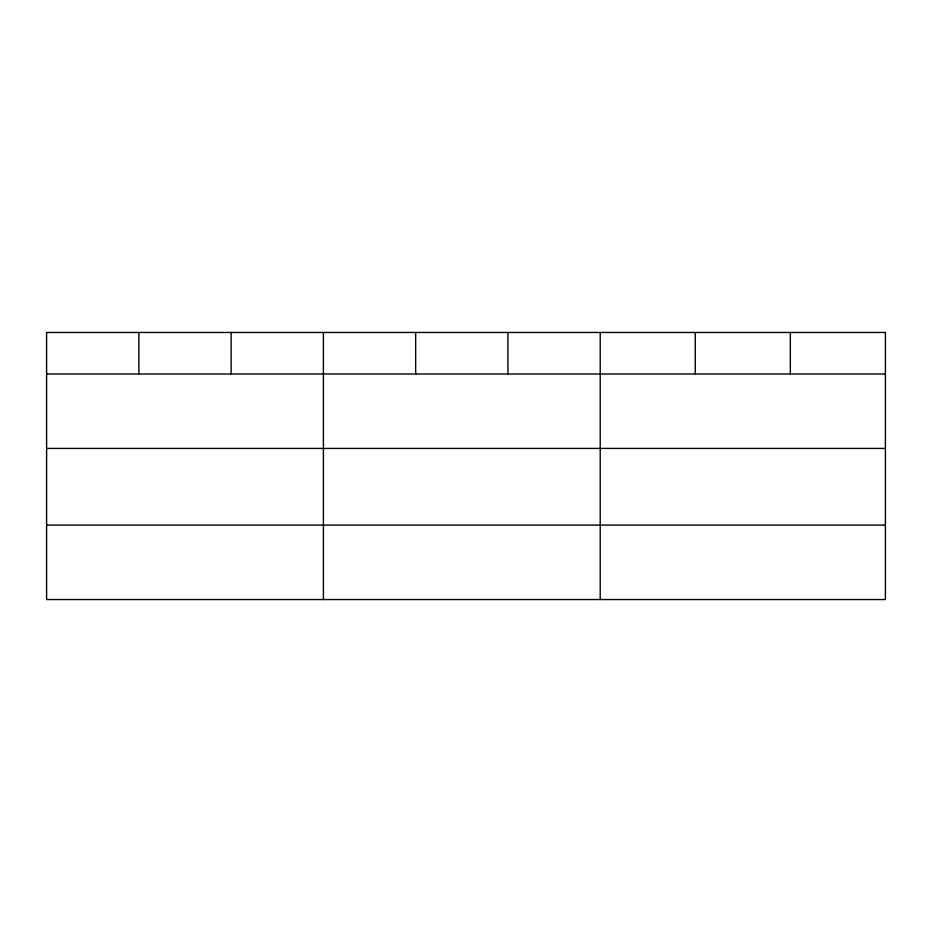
<?xml version="1.0" encoding="UTF-8"?>
<svg xmlns="http://www.w3.org/2000/svg" width="932" height="932" viewBox="0 0 932 932"><rect width="100%" height="100%" fill="white"/><g stroke="black" fill="none" stroke-linecap="round" stroke-linejoin="round"><path stroke-width="1.4" d="M885.4 448.42L885.4 332.456L46.6 332.456L46.6 599.544L885.4 599.544L885.4 448.42L46.6 448.42M46.6 373.988L885.4 373.988M46.6 525.112L885.4 525.112M790.336 332.456L790.336 373.988M695.272 332.456L695.272 373.988M600.208 332.456L600.208 599.544M507.94 332.456L507.94 373.988M415.672 332.456L415.672 373.988M323.404 332.456L323.404 599.544M231.136 332.456L231.136 373.988M138.868 332.456L138.868 373.988"/></g></svg>
